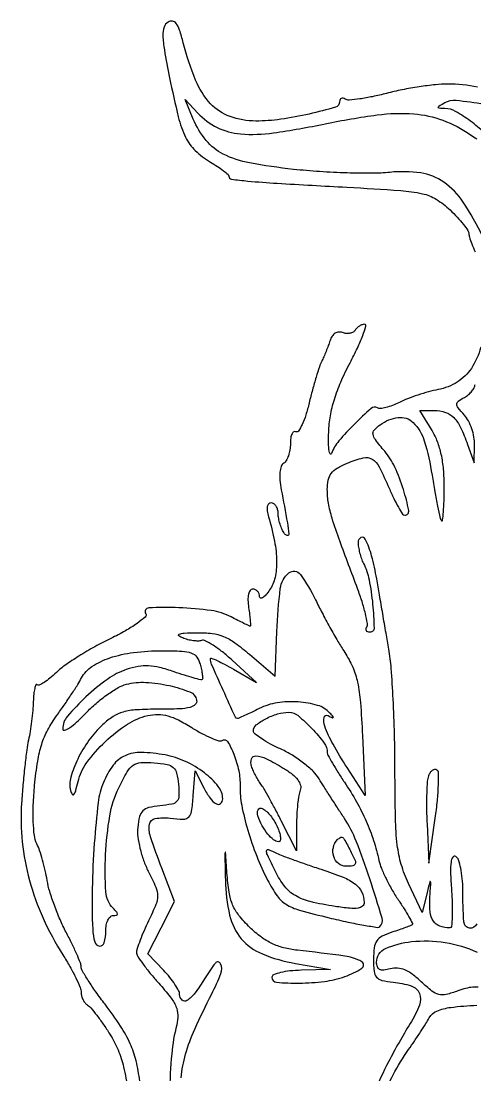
# Model space of a CAD drawing. Extents: x 62 to 252, y 2 to 320.
# Drawn here: x 62.2 to 136, y 146.1 to 317.2 of the extents above; entities that cross this region are included whole.
import ezdxf

# ---------------------------------------------------------------- set-up
doc = ezdxf.new("R2010")
doc.units = 0

msp = doc.modelspace()

# ---------------------------------------------------------------- linework, layer by layer
for points in [[(136.393105, 306.520886, 0.049454), (131.560875, 307, 0.026258), (129.566796, 306.895207, 0.011431), (126.935197, 306.556861, 0.011276), (124.148987, 306.069174, 0.014745), (121.628454, 305.491442, -0.012117), (119.343038, 304.954949, -0.016755), (117.268268, 304.592749, -0.013342), (115.5547, 304.398906, -0.16126), (114.918355, 304.550459, 0.082986), (114.567469, 304.693865, 0.161635), (114.269767, 304.664564, 0.182014), (114.071841, 304.469274, 0.108426), (114, 304.141881, -0.334405), (113.319236, 303.237832, -0.013286), (109.070228, 302.137628, -0.022078), (104.430077, 301.280564, -0.034638), (100.385037, 301, -0.085937), (96.188815, 301.726588, -0.120572), (93.027314, 303.810994, -0.090838), (90.601106, 307.623513, -0.033246), (88.588288, 313.715886, 0.016034), (87.985896, 315.774362, 0.079873), (87.435722, 316.841113, 0.194893), (86.829079, 317.213267, 0.181997), (86.112574, 317.071935, 0.179657), (85.4686, 316.242988, 0.083734), (85.278818, 314.875183, 0.036649), (85.518508, 312.544354, 0.005774), (86.377257, 308.012872, 0.009744), (87.786965, 301.658737, 0.053448), (88.97245, 298.355853, 0.089395), (90.539201, 296.205723, 0.057363), (93.007204, 294.336673, -0.012356), (94.153899, 293.620508, -0.018187), (95.120866, 292.931124, -0.013704), (95.8673, 292.323638, -0.218443), (96, 292.034392, 0.373938), (96.404119, 291.569594, 0.011716), (99.103958, 291.254975, 0.008549), (103.851612, 290.895939, 0.00086), (115.188482, 290.252864, -0.003468), (123.925156, 289.711541, -0.037021), (127.444126, 289.2055, -0.083789), (129.696907, 288.295193, -0.053413), (131.938482, 286.562909, -0.014372), (133.110994, 285.371478, -0.019178), (134.100679, 284.220753, -0.016681), (134.840906, 283.223621, -0.152473), (135, 282.714038, 0.079844), (135.086653, 282.174857, 0.010068), (135.480248, 281.058046, 0.011617), (136.008873, 279.742956, 0.009408)], [(137.292039, 282.146029, 0.033239), (134.071128, 287.848999, 0.095915), (130.919388, 291.087525, 0.116321), (127.16904, 292.568669, 0.062252), (122.161921, 292.669774, -0.024921), (119.307043, 292.514541, -0.008909), (115.227736, 292.56892, -0.008814), (110.748024, 292.787594, -0.010305), (106.506968, 293.15755, -0.018533), (99.358641, 294.199061, -0.070794), (95.099099, 295.625272, -0.105141), (92.316279, 297.847958, -0.072451), (90.225753, 301.314412), (88.886964, 304.498452), (90.936972, 302.298028, 0.092555), (94.107035, 299.956507, 0.092171), (97.913068, 298.912242, 0.05708), (103.247404, 299.072731, 0.015091), (111.660195, 300.554036, -0.018044), (120.11144, 301.990715, -0.051889), (126.049911, 302.160712, -0.070658), (130.784657, 301.121064, -0.062913), (135.25, 298.779921, 0.023105), (136.305916, 298.114452, 0.048316)], [(137.462999, 299.112733, 0.029272), (135.280866, 300.960885, 0.032183), (132.843237, 302.557415, 0.124812), (131.115141, 303.030409, -0.009492), (130.151766, 303.06685, -0.385025), (130.015635, 303.20475, -0.271157), (130.12323, 303.408577, -0.006549), (131.07339, 303.981263, -0.160117), (132.925161, 304.379409, -0.015639), (137.518532, 303.74601, -0.019747)], [(136.917453, 264.260927, -0.084497), (135.40004, 260.847949, -0.106269), (133.110177, 258.618171, -0.09344), (130, 257.397427, 0.019772), (128.4574, 257.040749, 0.012987), (126.711686, 256.514595, 0.013073), (125.036323, 255.912787, 0.024425), (123.720632, 255.325485, -0.024269), (122.596962, 254.823477, -0.031189), (121.519126, 254.479086, -0.032337), (120.615343, 254.312514, -0.169389), (120.129084, 254.420221, 0.329943), (119.110263, 254.334626, 0.015129), (116.406225, 251.808138, 0.022881), (113.877877, 249.057532, 0.080674), (112.654114, 247, -0.595715), (112.453281, 246.97564, -0.124767), (112.285687, 247.409375, -0.028569), (112.205471, 248.67387, -0.00994), (112.2304, 250.5, -0.03489), (112.503202, 253.131953, -0.031366), (113.143659, 255.798162, -0.028077), (114.190695, 258.626097, -0.018558), (115.691434, 261.75, 0.010996), (116.88831, 264.147815, 0.019987), (117.74317, 266.164062, 0.017379), (118.266558, 267.710794, 0.502421), (118.051397, 268, 0.086979), (117.650688, 267.929762, 0.05336), (117.218591, 267.719079, 0.051494), (116.822296, 267.409488, 0.062869), (116.526992, 267.043674, -0.126333), (116.191083, 266.720623, -0.081095), (115.680827, 266.532792, -0.072444), (115.078543, 266.504918, -0.067106), (114.476404, 266.647428, 0.111626), (113.844848, 266.739055, 0.122275), (113.258358, 266.543657, 0.106542), (112.773185, 266.066354, 0.069451), (112.435431, 265.353754, -0.012056), (112.156695, 264.534755, -0.007886), (111.797877, 263.603915, -0.007933), (111.419278, 262.707349, -0.015038), (111.081506, 262, 0.038958), (110.708019, 261.110923, 0.007028), (110.167655, 259.399109, 0.00754), (109.591957, 257.371369, 0.006761), (109.055311, 255.252287, -0.017588), (108.509957, 253.279326, -0.031434), (107.905277, 251.709629, -0.036463), (107.325175, 250.656398, -0.407562), (106.900808, 250.561304, 0.28828), (106.560267, 250.55866, 0.142866), (106.264612, 250.22012, 0.074012), (106.06385, 249.538187, 0.034654), (106, 248.618034, -0.039958), (105.919449, 247.6117, -0.042786), (105.679869, 246.654557, -0.046929), (105.328909, 245.878221, -0.125365), (104.910193, 245.444496, 0.172921), (104.497421, 244.928559, 0.060118), (104.293854, 243.983771, 0.045617), (104.292627, 242.702842, 0.024456), (104.512088, 241.135479, -0.001665), (105.51502, 235.766909, -0.026993), (105.748382, 233.944859, -0.483154), (105.492437, 233.709252, -0.208915), (105.036848, 234, -0.043677), (104.650203, 234.701782, -0.02794), (104.321705, 235.573437, -0.028017), (104.093989, 236.470778, -0.045971), (104.015313, 237.25, 0.061876), (103.926235, 237.919149, 0.079719), (103.676488, 238.485938, 0.096882), (103.310454, 238.865465, 0.153779), (102.883369, 239, 0.199969), (102.477391, 238.830871, 0.147262), (102.246031, 238.395977, 0.085885), (102.228219, 237.687624, 0.035689), (102.435487, 236.75, -0.023473), (103.417635, 232.770539, -0.044914), (103.763123, 229.500543, -0.057793), (103.49975, 226.874633, -0.099221), (102.619621, 224.86732, -0.023068), (101.995508, 224.058394, -0.068916), (101.475764, 223.593346, -0.23508), (101.160895, 223.552014, -0.320202), (101, 223.777494, 0.0899), (100.915397, 224.244228, 0.09532), (100.67291, 224.640889, 0.09977), (100.311311, 224.906282, 0.108995), (99.886501, 225, 0.244511), (99.468557, 224.782621, 0.09802), (99.20014, 224.175304, 0.061942), (99.107534, 223.223751, 0.029763), (99.213308, 222, -0.006504), (99.366894, 220.849585, -0.010981), (99.461852, 219.88125, -0.004821), (99.515048, 219.078234, -0.430862), (99.441114, 219, -0.111856), (99.289629, 219.034318, -0.001606), (98.449646, 219.438815, -0.004344), (97.477436, 219.92132, -0.00284), (96.364307, 220.493839, 0.086641), (93.139869, 221.519174, 0.024356), (87.858589, 221.976215, 0.021388), (82.982417, 221.951119, 0.571386), (82.490073, 221.016063, -0.367433), (82.407984, 220.475351, -0.024543), (81.079836, 219.429988, -0.026109), (79.192844, 218.232342, -0.015559), (76.835331, 216.99836, 0.013981), (74.246488, 215.653687, 0.012639), (71.646807, 214.122475, 0.012775), (69.388418, 212.632764, 0.038848), (67.966908, 211.468296, -0.018958), (66.931072, 210.548611, -0.030532), (65.975734, 209.856274, -0.031342), (65.193882, 209.425681, -0.316511), (64.847334, 209.485999, 0.520374), (64.642114, 209.449878, 0.052969), (64.451139, 208.894325, 0.032244), (64.299921, 207.962021, 0.015399), (64.220374, 206.75, -0.013725), (64.129327, 205.287878, -0.008454), (63.945965, 203.573437, -0.008476), (63.707075, 201.883197, -0.015004), (63.44484, 200.5, 0.02131), (63.158686, 198.879251, 0.005533), (62.838723, 196.249544, 0.005616), (62.540616, 193.241464, 0.005705), (62.311888, 190.24313, 0.042255), (62.435671, 183.970564, 0.040571), (63.607355, 177.719532, 0.039407), (65.817833, 171.57169, 0.035325), (69.034463, 165.60671, -0.012492), (70.169958, 163.713242, -0.015392), (71.128873, 161.89108, -0.013831), (71.837482, 160.329479, -0.099912), (72, 159.524289, 0.065576), (72.077135, 158.938679, 0.052019), (72.305653, 158.342217, 0.053441), (72.642267, 157.824601, 0.083655), (73.04052, 157.474957, -0.08), (73.586495, 157.002597, -0.011041), (74.528747, 155.827386, -0.012428), (75.587484, 154.371892, -0.010234), (76.645668, 152.769246, -0.04112), (77.99603, 150.181154, -0.041873), (78.894995, 147.422436, -0.028399), (79.54283, 143.748372, -0.008008)], [(136.27867, 170.650932, -0.35362), (135.103745, 169.964264, -0.35325), (134.184811, 170.969118, -0.014593), (134.015313, 176.190983, 0.022331), (133.926722, 178.038345, 0.029226), (133.672477, 179.70919, 0.029561), (133.309496, 181.028191, 0.174121), (132.869716, 181.58052, 0.403844), (132.393654, 181.47703, 0.116436), (132.10322, 180.699012, 0.040392), (132.027822, 179.013866, 0.009045), (132.183526, 176.139537, -0.011138), (132.301169, 173.785444, -0.018632), (132.282136, 171.803489, -0.013199), (132.167858, 170.246395, -0.385317), (131.895597, 170, -0.087347), (130.280307, 170.284352, -0.157885), (129.231161, 171.101442, -0.122889), (128.700182, 172.549897, -0.043273), (128.654869, 174.778651, 0.000777), (128.816606, 177.278472, 0.171405), (128.752677, 177.503798, 0.638466), (128.65112, 177.485148, 0.001375), (128.144273, 175.5), (127.387098, 172.5), (125.193549, 177.195136, -0.037828), (124.018599, 180.303058, -0.041898), (123.374202, 183.448434, -0.024688), (123.073156, 187.806894, -0.004794), (122.994208, 195.695136, 0.006382), (122.918968, 201.402078, 0.006287), (122.698069, 207.133884, 0.006197), (122.379189, 212.149815, 0.023837), (121.994208, 215.25, -0.000069), (121.542867, 217.86249, -0.000041), (121.005272, 220.978339, -0.000041), (120.469411, 224.08719, -0.000071), (120.023739, 226.676261, 0.023562), (119.201161, 230.399473, 0.051316), (118.152426, 233.126819, 0.404264), (117.465474, 233.364273, 0.291687), (117, 232.634259, 0.038751), (117.061951, 231.8361, 0.022445), (117.253049, 230.892453, 0.022337), (117.531346, 229.957669, 0.034703), (117.861444, 229.184259, -0.069628), (118.784483, 226.522041, -0.025052), (119.363735, 222.54476, -0.017144), (119.596129, 218.692013, -0.421838), (118.921853, 218, -0.090152), (118.564987, 218.064871, -0.168895), (118.342172, 218.250373, -0.176492), (118.288182, 218.527352, -0.099501), (118.408738, 218.852335, 0.185346), (118.520244, 219.441523, 0.014396), (118.182439, 221.039861, 0.018136), (117.64059, 222.972564, 0.012808), (116.898636, 225.102335, -0.001901), (114.017417, 232.826243, -0.014347), (112.775276, 236.518232, -0.03062), (112.192933, 238.954448, -0.04338), (112, 241.174, -0.050936), (112.157198, 242.713075, -0.111424), (112.643702, 243.786588, -0.097995), (113.590916, 244.630852, -0.033663), (115.240094, 245.458905, -0.037844), (117.816997, 246.31966, -0.198938), (119.263037, 246.106986, -0.141349), (120.419456, 244.868597, -0.016348), (122.047222, 241.389835, 0.011642), (122.815179, 239.707542, 0.017767), (123.566181, 238.289514, 0.012579), (124.241762, 237.182005, 0.254782), (124.575754, 237, 0.471105), (125.222021, 237.782612, 0.028329), (124.370891, 241.159434, 0.032362), (122.960119, 244.815693, 0.066738), (121.318928, 247.397561, -0.010898), (119.81015, 249.272095, -0.122779), (119.43114, 250.140366, -0.230951), (119.635411, 250.833235, -0.049737), (120.593877, 251.692303, -0.126012), (123.525121, 252.865357, -0.228819), (125.922205, 252.071188, -0.127888), (127.757671, 249.054385, -0.034171), (129.015792, 243.528808, 0.004905), (129.467017, 240.825108, 0.007348), (129.918765, 238.474545, 0.003531), (130.34388, 236.495858, 0.142632), (130.554526, 236.112141, 0.625601), (130.730906, 236.173081, 0.009877), (130.868044, 237.535546, 0.013229), (130.966016, 239.34449, 0.00707), (130.996262, 241.583333, 0.020126), (130.878695, 244.457708, 0.033052), (130.521715, 246.865217, 0.038243), (129.907084, 248.926897, 0.045369), (129.01096, 250.75), (127.029397, 254), (129.392254, 254, -0.08195), (131.180096, 253.70499, -0.117539), (132.534255, 252.853972, -0.083555), (133.659308, 251.240817, -0.02601), (134.78678, 248.5), (135.842105, 245.5), (135.921053, 248.421259, 0.051864), (135.824437, 249.679811, 0.03723), (135.468861, 251.045676, 0.037802), (134.927674, 252.309212, 0.063918), (134.270814, 253.253248, -0.014424), (133.242655, 254.457411, -0.171109), (133.041627, 255.027638, -0.239641), (133.280034, 255.496496, -0.029951), (134.270814, 256.131679, 0.04584), (134.932324, 256.586014, 0.047368), (135.492052, 257.148776, 0.052049), (135.876442, 257.730361, 0.120585), (136, 258.235239, -0.110756)], [(81.511838, 145.120137, 0.031531), (80.928346, 148.419906, 0.046486), (79.972894, 151.200584, 0.040006), (78.40643, 154.041993, 0.016948), (75.88408, 157.592371, -0.008866), (74.396231, 159.616522, -0.012305), (73.140948, 161.485161, -0.008863), (72.168585, 163.074016, -0.133653), (72, 163.693432, 0.094379), (71.882349, 164.311168, 0.008701), (71.281687, 165.75678, 0.010978), (70.491185, 167.466152, 0.008393), (69.554678, 169.301139, -0.019848), (68.572389, 171.339846, -0.014667), (67.643593, 173.665423, -0.014874), (66.894939, 175.917795, -0.031939), (66.482712, 177.700079, 0.015286), (66.165641, 179.313831, 0.012449), (65.730768, 181.020659, 0.01264), (65.251096, 182.573224, 0.031827), (64.802873, 183.668123, -0.081065), (64.39978, 185.016858, -0.022747), (64.216556, 187.215156, -0.020218), (64.224157, 189.968322, -0.012836), (64.444849, 193.168123, -0.015093), (64.932788, 197.060257, -0.038356), (65.585914, 199.830072, -0.046586), (66.564824, 202.136722, -0.033751), (68.052846, 204.5, 0.005951), (69.248677, 206.183915, 0.005545), (70.433083, 207.9357, 0.005534), (71.45104, 209.515639, 0.018683), (72.065428, 210.578977, -0.127352), (73.758508, 212.433549, -0.063326), (76.642512, 213.830472, -0.050477), (80.515332, 214.711624, -0.030721), (85.204367, 215, -0.01118), (88.378282, 214.929023, -0.075213), (89.919176, 214.624905, -0.151471), (90.79042, 213.968528, -0.092437), (91.343705, 212.79367, -0.012458), (91.546666, 211.930207, -0.018336), (91.677933, 211.162193, -0.01388), (91.743985, 210.534568, -0.219029), (91.67129, 210.337957, -0.263929), (91.45429, 210.278062, -0.004549), (90.222281, 210.600373, -0.010232), (88.767689, 211.027231, -0.006472), (87.088689, 211.581488, 0.021564), (84.75264, 212.275214, 0.049665), (82.941406, 212.542105, 0.056177), (81.254439, 212.431982, 0.035353), (79.337735, 211.946448, 0.076219), (76.317023, 210.408541, 0.031893), (72.776321, 207.505128, 0.028172), (69.756236, 204.352181, 0.178755), (69, 202.304492, 0.51049), (69.2977, 202.088896, 0.070641), (70.108258, 202.48874, 0.036319), (71.32318, 203.455076, 0.01646), (72.772793, 204.881816, -0.024963), (74.422876, 206.451547, -0.023234), (76.259859, 207.889266, -0.023919), (78.012194, 209.011925, -0.069122), (79.34569, 209.550627, -0.074634), (82.507487, 209.858006, -0.041992), (86.336755, 209.33393, -0.039338), (89.678969, 208.305236, -0.256227), (90.761802, 206.998349, -0.246292), (90.541077, 206.265961, -0.139992), (89.716033, 205.79693, -0.051151), (87.975868, 205.557844, -0.008581), (84.605743, 205.5, 0.013515), (81.023503, 205.403156, 0.053252), (78.847643, 205.05099, 0.075155), (77.193558, 204.318479, 0.046851), (75.515966, 203.015, 0.048064), (73.267231, 200.453934, 0.042495), (71.442306, 197.406457, 0.044702), (70.316605, 194.462974, 0.131171), (70.28415, 192.310885, 0.073345), (70.537543, 191.698275, 0.515133), (70.808354, 191.676344, 0.107455), (71.110418, 192.247941, 0.010883), (71.493362, 193.745811, -0.101951), (72.915135, 196.831791, -0.044492), (75.915626, 200.22633, -0.044433), (79.511419, 203.070461, -0.091301), (82.808976, 204.458044, -0.054745), (84.493207, 204.638647, -0.065431), (86.073955, 204.426785, -0.052681), (87.797709, 203.759845, -0.022169), (89.958564, 202.526157, 0.017159), (91.596882, 201.568916, 0.024617), (93.114103, 200.844895, 0.022319), (94.373223, 200.3833, 0.218462), (94.921143, 200.451263, -0.414939), (95.790765, 200.244837, -0.044904), (96.807213, 198.200219, -0.042301), (97.597359, 195.523637, -0.056335), (97.824978, 193, 0.053595), (98.087406, 189.90124, 0.023418), (99.062878, 185.887334, 0.022667), (100.520431, 181.639709, 0.026312), (102.295602, 177.753599, 0.031909), (103.850763, 175.187803, 0.103817), (105.290835, 173.832168, 0.069358), (107.456176, 172.891514, 0.009161), (112.311027, 171.636333, 0.006097), (115.330153, 170.953313, 0.009555), (117.943599, 170.447491, 0.004184), (120.157576, 170.081777, 0.239619), (120.539607, 170.206274, 0.275179), (120.888062, 171.580482, 0.006933), (118.893027, 177.971087, 0.014328), (116.690431, 184.097896, 0.052483), (114.793283, 187.754134, -0.00206), (113.724338, 189.387878, -0.001529), (112.55627, 191.201396, -0.001545), (111.464365, 192.91978, -0.00349), (110.650629, 194.229342, 0.063427), (109.695435, 195.421002, 0.027261), (108.15235, 196.75785, 0.026438), (106.332103, 198.020693, 0.031563), (104.490482, 199.004336, -0.016195), (102.770107, 199.85637, -0.02363), (101.319079, 200.72515, -0.020755), (100.228522, 201.517364, -0.229151), (100, 201.98981, -0.224694), (100.451918, 202.944666, -0.051082), (101.985743, 203.959754, -0.049723), (103.918513, 204.738876, -0.071075), (105.7462, 205, -0.174269), (107.244266, 204.461515, -0.029881), (109.492303, 202.367723, -0.030363), (111.477427, 200.013092, -0.161315), (112, 198.435517, 0.126297), (112.106453, 198.020802, 0.006021), (112.818117, 196.762054, 0.009551), (113.718079, 195.279959, 0.006702), (114.785079, 193.645025, -0.019728), (116.751423, 190.453415, -0.024356), (118.314988, 187.329191, -0.02538), (119.515607, 184.183151, -0.025264), (120.39337, 180.926897, 0.044641), (120.782313, 179.678439, 0.016438), (121.54234, 177.995114, 0.016141), (122.497578, 176.201018, 0.018676), (123.524079, 174.559655, -0.007888), (124.489685, 173.087292, -0.01294), (125.254555, 171.807826, -0.006555), (125.842076, 170.731904, -0.356562), (125.799425, 170.519663, -0.080218), (125.570585, 170.386388, -0.003538), (124.706706, 170.061022, -0.005906), (123.671086, 169.693151, -0.004177), (122.5, 169.303571, 0.0389), (120.897791, 168.643935, 0.126334), (120.040505, 167.892564, 0.118372), (119.620597, 166.790902, 0.032139), (119.5, 164.916667, 0.025662), (119.601696, 162.93653, 0.152), (120.004878, 161.994279, 0.162844), (120.856053, 161.481818, 0.030623), (122.675529, 161.192196, -0.053129), (125.648252, 160.580964, -0.220818), (126.961506, 159.373132, -0.196069), (126.971569, 157.475689, -0.041772), (125.460179, 154.466237, 0.016095), (121.932179, 148.257388, 0.033647), (119.680576, 143.178203, 0.041936)], [(88.236494, 145.646499, -0.044252), (88.967561, 149.488702, -0.037065), (90.461323, 153.573684, -0.012587), (93.212582, 159.27161, 0.024496), (94.717217, 162.587092, 0.207306), (94.666345, 164.187483, 0.554027), (93.81118, 164.289157, 0.034643), (92.043995, 161.75, -0.025019), (90.484661, 159.414975, -0.092401), (89.189977, 158.214394, -0.340308), (88.395419, 158.288185, -0.208485), (88, 159.195281, 0.123005), (87.843326, 159.822505, 0.02405), (87.242633, 160.829969, 0.024211), (86.408763, 161.963722, 0.020357), (85.42173, 163.081697), (82.843459, 165.772831), (85.00974, 170.019092), (87.17602, 174.265352), (85.08801, 179.72166, -0.010131), (83.261789, 184.799776, -0.123619), (83.100074, 186.84326, -0.322153), (84.032144, 187.766187, -0.068451), (86.452584, 187.815742, 0.022279), (88.62438, 187.659827, 0.20153), (89.492636, 187.997207, 0.168201), (89.944358, 188.888324, 0.014578), (90.219485, 191.456336), (90.533802, 195.5), (91.927416, 192.75, 0.038469), (92.949314, 191.067986, 0.104533), (93.974031, 190.133009, 0.322882), (94.660641, 190.197258, 0.216507), (95, 190.944236, 0.171867), (94.280464, 192.975692, 0.05988), (92.020386, 195.168801, 0.054849), (88.933278, 197.024152, 0.061797), (85.636497, 198.073401, 0.039579), (81.777102, 198.482379, 0.112052), (79.136771, 197.956185, 0.128872), (77.200594, 196.402548, 0.060691), (75.603932, 193.594502, 0.070256), (74.763464, 190.376873, 0.0107), (74.14036, 183.754763, 0.01265), (73.794361, 176.417378, 0.016893), (73.874114, 169.75, 0.056661), (74.196224, 167.740544, 0.304301), (74.996014, 167.056078, 0.375924), (75.759274, 167.58061, 0.062464), (76, 169.5, -0.046036), (76.088289, 170.456893, -0.065972), (76.3525, 171.265625, -0.086035), (76.741565, 171.811563, -0.197505), (77.2, 172, 0.051663), (77.742599, 172.056215, 0.354955), (77.9, 172.25, 0.180052), (77.777696, 172.578624, 0.018208), (77.2, 173.2, -0.183531), (76.008949, 175.850157, -0.026546), (75.971105, 181.879895, -0.030749), (76.657186, 188.191144, -0.070386), (78.115107, 192.737779, -0.016495), (79.480753, 195.336614, -0.110071), (80.455918, 196.413056, -0.141883), (81.682224, 196.838006, -0.033762), (83.865107, 196.803503, -0.024653), (85.952383, 196.525098, -0.136338), (86.961526, 196.034011, -0.154412), (87.506654, 195.125602, -0.034389), (87.808309, 193.317707, -0.02677), (87.889206, 191.439884, -0.176332), (87.563538, 190.573488, -0.16904), (86.748911, 190.099183, -0.024155), (84.808309, 189.817707, 0.03089), (82.96584, 189.525094, 0.138111), (82.012309, 189.011893, 0.143305), (81.485734, 188.087697, 0.034162), (81.19213, 186.323596, 0.055556), (81.213885, 184.810522, 0.027553), (81.558869, 182.919706, 0.026694), (82.143668, 180.952374, 0.032369), (82.905407, 179.185417, -0.015144), (84.128881, 176.596396, -0.101335), (84.423041, 175.210786, -0.100063), (84.15106, 173.813534, -0.014592), (82.963277, 171.160127, 0.009259), (82.2115, 169.527632, 0.01154), (81.576713, 167.983176, 0.009882), (81.102667, 166.67282, 0.082023), (81, 166.051187, 0.143022), (81.177126, 165.444626, 0.013304), (82.060478, 164.139033, 0.016257), (83.227425, 162.616535, 0.012061), (84.610137, 161.009771, -0.016722), (86.485639, 158.788836, -0.065297), (87.403487, 157.248645, -0.097036), (87.704839, 155.858986, -0.067207), (87.521194, 154.25689, 0.039571), (86.717631, 149.554262, 0.017454), (86.369166, 143.251911, 0.017469)], [(136.531624, 160.387598, 0.04403), (135.626356, 160.379074, 0.03889), (134.478493, 160.175935, 0.027013), (133.222458, 159.777867, -0.030158), (131.317297, 159.187226, -0.121385), (130.107935, 159.188751, -0.108821), (128.967227, 159.753398, -0.021893), (127.254243, 161.25642, 0.03), (125.843351, 162.454479, 0.062381), (124.592349, 163.169789, 0.079037), (123.413517, 163.454614, 0.083973), (122.230173, 163.349941, -0.036969), (121.163249, 163.153728, -0.139322), (120.499714, 163.266874, -0.197669), (120.128299, 163.67797, -0.08632), (120, 164.415593, -0.295074), (121.437072, 166.638677, -0.080584), (125.668933, 167.774646, -0.064278), (131.165631, 167.626471, -0.068138), (136.329644, 166.077606, -0.034077)], [(121.117491, 142.224791, -0.048804), (122.703114, 146.161279, -0.034043), (125.201321, 150.249608, 0.00541), (126.160766, 151.634862, 0.004675), (127.13861, 153.10935, 0.004709), (127.999958, 154.462642, 0.013634), (128.561363, 155.42052, -0.173554), (129.782545, 156.500788, -0.062838), (132.055983, 157.093537, -0.024323), (136.267757, 157.435025, -0.002611)]]:
    msp.add_lwpolyline(points, format="xyb")
for points in [[(110.093782, 223.25, 0.009183), (111.142462, 221.157354, 0.006069), (112.420237, 218.790636, 0.006108), (113.71875, 216.519594, 0.011774), (114.822889, 214.7394, -0.04204), (116.120058, 212.334639, -0.050076), (116.907414, 209.881584, -0.03329), (117.381285, 206.612619, -0.008378), (117.707554, 201.2394), (118.135307, 191.5), (115.20707, 196.023056, -0.016273), (112.923453, 199.815456, -0.040469), (111.578407, 202.75939, -0.136219), (111.469724, 204.169904, -0.512404), (112.142866, 204.478525, 0.007679), (112.821199, 204.10636, 0.386337), (112.956875, 204.141134, 0.336198), (112.946864, 204.292364, 0.007014), (112.413693, 204.889602, 0.13592), (110.422106, 206.132135, 0.05615), (107.266712, 206.691447, 0.054045), (103.831139, 206.537655, 0.077661), (100.933485, 205.616704, -0.003443), (99.669894, 204.997171, -0.005149), (98.556699, 204.474907, -0.002302), (97.602758, 204.044583, -0.105176), (97.393156, 204, -0.29338), (97.060699, 204.213444, -0.001094), (95.072878, 208.580966, -0.002311), (93.195569, 212.781316, -0.104297), (93, 213.708678, -0.531916), (93.144221, 213.805888, -0.010717), (94.101562, 213.394285, -0.015374), (95.311378, 212.797547, -0.008546), (96.75, 212.000252), (100.5, 209.837385), (96.548896, 213.44851, 0.017374), (94.958992, 214.803309, 0.024725), (93.450315, 215.883884, 0.022569), (92.16886, 216.62951, 0.212887), (91.548896, 216.668204, -0.090302), (91.008678, 216.571538, -0.031852), (90.220613, 216.624207, -0.030387), (89.342719, 216.794111, -0.031219), (88.5, 217.0681, -0.076356), (87.875885, 217.433092, -0.581672), (87.919847, 217.697978, -0.07703), (88.751457, 217.865607, -0.00724), (90.841036, 217.929715, -0.034652), (93.269392, 217.800681, -0.067033), (95.147448, 217.308653, -0.058601), (96.985835, 216.287166, -0.021114), (99.341036, 214.434796), (103.5, 210.869591), (103.797954, 218.140113, -0.019784), (104.359417, 225.097967, -0.194634), (105.753035, 227.621648, -0.428423), (107.617667, 227.382156, -0.046869)], [(104.841319, 195.955426, -0.027446), (106.283013, 194.964072, -0.064654), (107.203398, 194.04187, -0.097237), (107.631105, 193.181668, -0.159831), (107.591319, 192.377377, 0.052792), (107.362149, 191.51909, 0.012877), (107.17247, 190.064667, 0.013055), (107.040867, 188.377014, 0.012678), (106.995815, 186.668213), (106.991629, 182.5), (104.524298, 187.363217, 0.004422), (103.515624, 189.30853, 0.005207), (102.525228, 191.131794, 0.004593), (101.659288, 192.654032, 0.032171), (101.183718, 193.363217, -0.029781), (100.804428, 193.923026, -0.014382), (100.38373, 194.680133, -0.014207), (99.989203, 195.496846, -0.019792), (99.686619, 196.25, -0.166815), (99.672594, 197.432962, -0.339497), (100.397741, 197.926396, -0.102039), (102.101821, 197.472237, -0.02092)], [(128.441465, 194.708055, 0.074665), (128.244408, 193.815765, 0.009305), (128.145533, 191.827656, 0.010796), (128.122939, 189.447101, 0.008752), (128.198527, 186.894673), (128.5, 180.5), (129.542464, 187.819247, 0.010895), (129.8841, 190.660025, 0.016705), (130.043843, 193.133618, 0.011275), (130.06102, 195.146321, 0.256196), (129.785401, 195.632629, 0.171098), (129.438087, 195.708351, 0.12016), (129.060815, 195.564866, 0.090807), (128.708955, 195.214188, 0.059961)], [(103.843111, 186.444988, -0.027628), (104.209401, 185.506971, -0.053038), (104.378397, 184.718215, -0.087315), (104.341721, 184.188273, -0.344624), (104.101006, 184, -0.170621), (103.268316, 184.292669, -0.053785), (102.319842, 185.237438, -0.046756), (101.416538, 186.596986, -0.037839), (100.706162, 188.199072, -0.204386), (100.767141, 189.189303, -0.427495), (101.430726, 189.3932, -0.101072), (102.751169, 188.255218, -0.057688)], [(115.899729, 182.25, -0.018431), (116.514041, 180.954829, -0.19566), (116.525253, 180.382588, -0.27296), (116.139527, 180.07636, -0.034532), (115.035184, 180, -0.17586), (113.818152, 180.441716, -0.143109), (113.041479, 181.601229, -0.131765), (112.97674, 183.075728, -0.142772), (113.666667, 184.333333, -0.067719), (114.16973, 184.715897, -0.327415), (114.505416, 184.676137, -0.082175), (114.865057, 184.208987, -0.003092)], [(95.430981, 177.78352, 0.050921), (96.126738, 172.070959, 0.119754), (98.026565, 168.249125, 0.122), (101.441732, 165.767958, 0.053917), (106.841335, 164.228303), (112.5, 163.256712), (107.75, 163.128356, 0.019809), (105.929428, 163.006875, 0.031757), (104.395313, 162.743955, 0.03339), (103.272559, 162.396669, 0.310448), (103, 162, 0.389606), (103.759766, 161.172962, 0.023252), (107.449073, 161.031807, 0.030214), (111.530355, 161.312483, 0.051635), (114.850777, 162.097825, 0.059888), (117.618569, 163.452144, 0.566463), (117.581645, 164.516148, 0.092562), (114.848538, 165.424053, 0.007114), (107.129046, 166.3697, -0.035854), (104.902736, 166.77331, -0.049327), (102.993429, 167.469382, -0.048212), (101.225294, 168.540139, -0.03224), (99.422771, 170.074853, -0.030531), (97.639582, 172.027871, -0.069941), (96.618446, 173.734186, -0.062229), (96.041103, 175.777897, -0.020207), (95.693912, 178.903786, 0.000502), (95.453881, 182.268834, 0.859028), (95.395154, 182.273492, 0.062286), (95.353614, 181.88352, 0.000288)], [(111, 179.519191, -0.017142), (114.560473, 178.241968, -0.069582), (116.556979, 177.10508, -0.118746), (117.599175, 175.810544, -0.10797), (117.984687, 174.136456, -0.218908), (117.712742, 173.527147, -0.146865), (117.007647, 173.205184, -0.05971), (115.658462, 173.181673, -0.011746), (113.25, 173.485152, -0.021), (109.232861, 174.261187, -0.074331), (106.801817, 175.235599, -0.095587), (105.094243, 176.733853, -0.049356), (103.575974, 179.148162, -0.003703), (102.258816, 181.838161, -0.12714), (102.122788, 182.52686, -0.507032), (102.430828, 182.726205, -0.024024), (103.75, 182.14941, 0.023406), (104.757551, 181.707385, 0.004651), (106.601562, 181.018924, 0.004913), (108.766002, 180.257673, 0.004556)]]:
    msp.add_lwpolyline(points, format="xyb", close=True)

doc.saveas('drawing.dxf')
